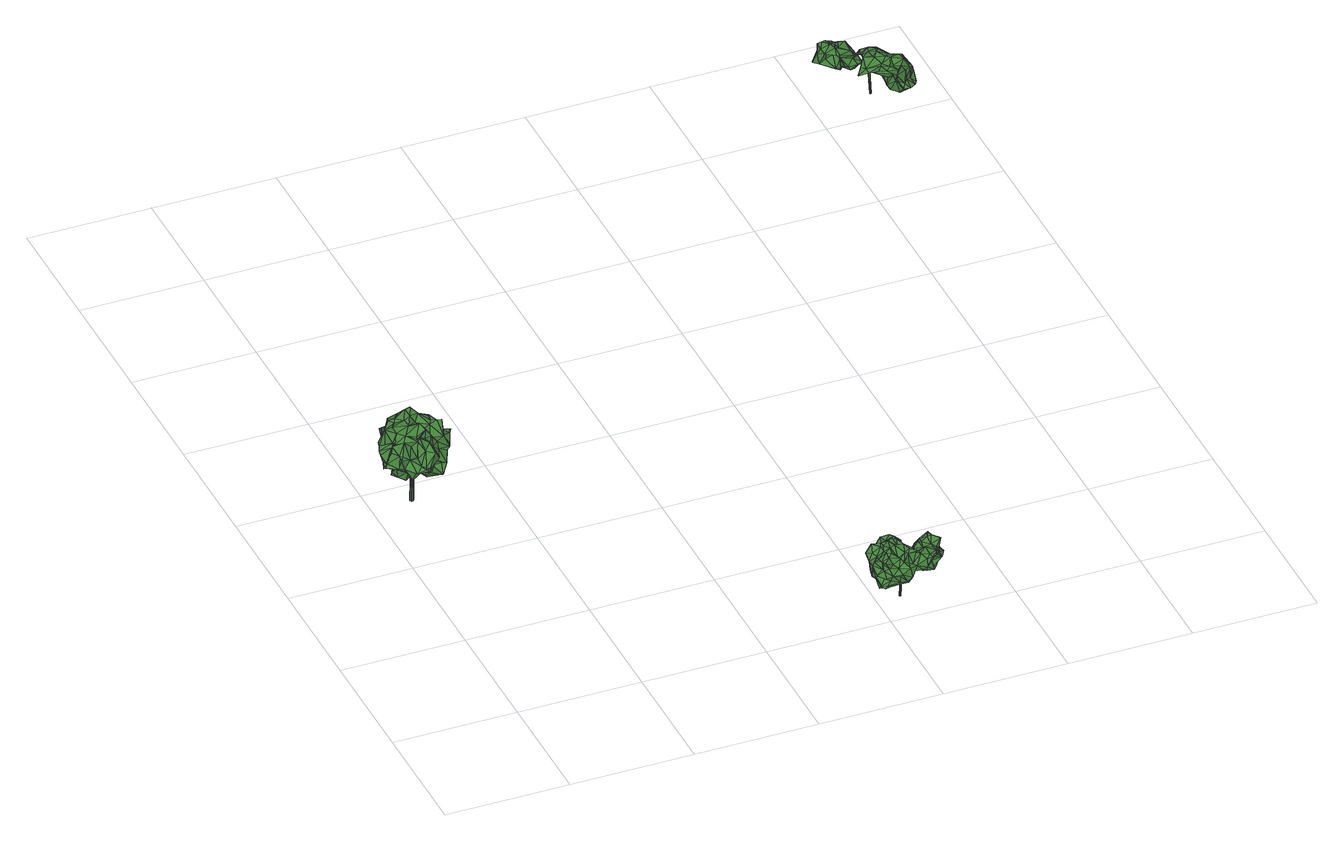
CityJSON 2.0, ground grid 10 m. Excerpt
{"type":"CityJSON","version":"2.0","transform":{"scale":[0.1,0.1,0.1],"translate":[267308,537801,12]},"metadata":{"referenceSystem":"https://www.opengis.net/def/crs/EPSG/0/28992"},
"CityObjects":{
"tree1":{"type":"SolitaryVegetationObject","attributes":{"gtid":499,"crown_width_m":5.91,"crown_median_z":17.37,"crown_r50_m":0.274,"crown_porosity":0.918,"trunk_H_m":4.66,"trunk_DBH_m":0.207,"trunk_radius_m":0.104,"trunk_base_height_m":12.71,"original_gtid":"501"},"geometry":[{"type":"MultiSurface","lod":"3","boundaries":[[[0,1,2]],[[3,4,5]],[[6,7,8]],[[9,10,11]],[[12,13,14]],[[15,5,16]],[[4,16,5]],[[17,18,19]],[[20,19,18]],[[20,18,17]],[[14,21,22]],[[23,24,25]],[[26,27,28]],[[29,30,31]],[[29,31,27]],[[32,33,34]],[[16,4,35]],[[36,35,4]],[[37,38,39]],[[40,41,42]],[[43,37,44]],[[45,46,47]],[[48,22,21]],[[49,50,51]],[[49,51,52]],[[53,54,55]],[[56,53,55]],[[57,58,23]],[[59,60,61]],[[19,20,62]],[[63,64,65]],[[66,67,68]],[[69,70,71]],[[72,73,74]],[[75,63,76]],[[77,73,0]],[[1,13,78]],[[79,80,81]],[[82,63,83]],[[84,85,86]],[[69,87,70]],[[46,88,89]],[[90,83,91]],[[90,91,92]],[[93,94,95]],[[93,96,94]],[[97,98,99]],[[49,100,32]],[[101,102,103]],[[71,8,7]],[[104,105,106]],[[107,105,104]],[[108,109,48]],[[110,111,108]],[[1,111,110]],[[100,87,76]],[[25,112,67]],[[43,113,114]],[[94,86,85]],[[115,75,61]],[[116,117,118]],[[64,63,75]],[[107,119,120]],[[50,121,122]],[[102,123,62]],[[20,102,62]],[[94,85,95]],[[52,100,49]],[[76,32,100]],[[124,41,40]],[[91,124,92]],[[125,45,47]],[[53,126,121]],[[127,126,53]],[[96,86,94]],[[44,7,43]],[[128,91,129]],[[130,131,132]],[[42,132,131]],[[133,117,134]],[[56,55,127]],[[56,127,53]],[[95,85,93]],[[93,85,135]],[[68,79,136]],[[68,137,79]],[[138,139,120]],[[17,19,140]],[[133,134,141]],[[141,142,133]],[[28,30,143]],[[144,81,80]],[[66,145,57]],[[36,146,35]],[[110,21,14]],[[48,21,110]],[[57,36,58]],[[145,36,57]],[[147,45,148]],[[146,149,97]],[[150,5,15]],[[151,42,41]],[[151,41,128]],[[152,34,153]],[[6,77,7]],[[50,122,51]],[[83,63,65]],[[145,154,36]],[[90,92,54]],[[43,10,37]],[[9,37,10]],[[102,133,142]],[[140,155,127]],[[17,140,127]],[[156,157,26]],[[14,106,12]],[[15,88,150]],[[158,62,123]],[[131,133,40]],[[159,58,3]],[[158,142,141]],[[158,123,142]],[[15,125,89]],[[118,117,160]],[[118,160,112]],[[58,4,3]],[[76,161,32]],[[22,48,162]],[[84,96,60]],[[82,83,90]],[[92,55,54]],[[12,106,105]],[[72,52,51]],[[141,117,163]],[[96,84,86]],[[77,0,164]],[[127,55,101]],[[103,20,17]],[[27,119,104]],[[108,48,110]],[[157,163,165]],[[152,153,53]],[[152,53,121]],[[166,51,122]],[[7,113,43]],[[154,149,146]],[[98,167,7]],[[83,65,64]],[[143,109,122]],[[168,122,109]],[[168,109,108]],[[169,30,162]],[[143,30,169]],[[20,103,102]],[[115,64,75]],[[163,157,156]],[[144,170,81]],[[145,68,171]],[[172,160,117]],[[73,111,0]],[[1,0,111]],[[167,98,97]],[[63,82,161]],[[165,117,116]],[[163,117,165]],[[168,108,122]],[[108,166,122]],[[173,174,175]],[[145,171,154]],[[11,170,9]],[[176,170,11]],[[48,109,177]],[[172,117,133]],[[122,121,126]],[[122,126,143]],[[123,102,142]],[[42,131,40]],[[113,167,114]],[[7,167,113]],[[79,137,80]],[[101,55,92]],[[125,46,89]],[[47,46,125]],[[46,45,178]],[[165,119,27]],[[165,27,157]],[[156,26,28]],[[27,26,157]],[[155,126,127]],[[129,91,83]],[[129,83,64]],[[44,37,69]],[[19,62,156]],[[179,13,12]],[[8,72,74]],[[180,140,19]],[[41,124,181]],[[58,36,4]],[[52,72,182]],[[119,165,173]],[[44,71,7]],[[145,66,68]],[[166,73,72]],[[166,108,73]],[[183,102,101]],[[72,51,166]],[[54,53,90]],[[64,115,129]],[[133,131,172]],[[131,130,172]],[[184,9,185]],[[129,186,128]],[[150,88,2]],[[1,78,2]],[[87,182,70]],[[187,149,154]],[[141,163,158]],[[163,62,158]],[[2,5,150]],[[97,149,167]],[[135,188,189]],[[189,188,190]],[[115,60,190]],[[104,119,107]],[[138,191,139]],[[28,31,30]],[[28,27,31]],[[128,41,181]],[[91,181,124]],[[69,71,44]],[[33,161,192]],[[77,74,73]],[[174,118,24]],[[174,116,118]],[[174,24,23]],[[132,42,151]],[[137,132,151]],[[191,175,174]],[[193,148,125]],[[98,148,193]],[[96,93,135]],[[92,194,101]],[[129,115,186]],[[71,182,8]],[[39,76,69]],[[39,69,37]],[[76,87,69]],[[128,186,185]],[[170,185,190]],[[190,185,186]],[[186,115,190]],[[71,70,182]],[[87,100,182]],[[52,182,100]],[[155,140,180]],[[28,143,155]],[[28,155,180]],[[137,195,132]],[[130,132,195]],[[136,79,196]],[[136,196,187]],[[115,61,60]],[[154,146,36]],[[16,35,146]],[[97,16,146]],[[97,15,16]],[[76,63,161]],[[179,197,198]],[[98,7,148]],[[103,17,101]],[[127,101,17]],[[191,138,107]],[[104,106,199]],[[104,199,27]],[[78,198,200]],[[78,200,159]],[[197,139,174]],[[14,13,110]],[[1,110,13]],[[82,192,161]],[[109,143,177]],[[201,67,112]],[[178,147,148]],[[130,195,172]],[[193,99,98]],[[172,195,112]],[[195,201,112]],[[68,195,137]],[[68,201,195]],[[174,139,191]],[[46,178,88]],[[178,0,88]],[[0,2,88]],[[134,117,141]],[[95,170,188]],[[172,112,160]],[[128,181,91]],[[32,161,33]],[[108,111,73]],[[125,148,45]],[[136,196,11]],[[136,11,187]],[[151,80,137]],[[128,80,151]],[[119,173,175]],[[202,90,53]],[[203,49,32]],[[164,148,77]],[[7,77,148]],[[15,193,125]],[[204,124,40]],[[27,199,29]],[[156,28,180]],[[97,99,15]],[[193,15,99]],[[19,156,180]],[[163,156,62]],[[133,204,40]],[[133,102,204]],[[205,81,170]],[[43,114,10]],[[114,167,10]],[[149,10,167]],[[187,10,149]],[[11,10,187]],[[57,67,66]],[[154,171,187]],[[136,171,68]],[[68,67,201]],[[187,171,136]],[[198,13,179]],[[78,13,198]],[[197,174,23]],[[198,197,200]],[[23,200,197]],[[179,12,139]],[[120,139,107]],[[6,8,182]],[[15,89,88]],[[190,188,170]],[[143,126,155]],[[75,76,38]],[[75,38,61]],[[39,38,76]],[[95,188,85]],[[185,144,128]],[[124,194,92]],[[185,170,144]],[[120,107,138]],[[144,80,128]],[[152,50,34]],[[148,206,178]],[[49,34,50]],[[203,34,49]],[[202,82,90]],[[148,164,206]],[[153,34,33]],[[203,32,34]],[[105,107,139]],[[105,139,12]],[[159,200,207]],[[159,207,58]],[[197,179,139]],[[202,192,82]],[[84,60,59]],[[118,112,25]],[[118,25,24]],[[23,67,57]],[[23,25,67]],[[58,208,23]],[[200,23,208]],[[169,162,48]],[[204,102,194]],[[183,194,102]],[[204,194,124]],[[202,53,192]],[[153,192,53]],[[153,33,192]],[[169,48,177]],[[61,184,185]],[[61,185,59]],[[190,60,189]],[[3,5,159]],[[169,177,143]],[[85,170,95]],[[183,101,194]],[[38,184,61]],[[11,196,176]],[[196,170,176]],[[205,170,196]],[[205,196,81]],[[79,81,196]],[[135,189,60]],[[135,60,96]],[[175,191,107]],[[175,107,119]],[[174,173,116]],[[116,173,165]],[[152,121,50]],[[159,5,78]],[[2,78,5]],[[178,45,147]],[[0,178,206]],[[0,206,164]],[[30,199,106]],[[29,199,30]],[[208,58,207]],[[208,207,200]],[[30,106,162]],[[106,14,162]],[[22,162,14]],[[9,184,37]],[[37,184,38]],[[59,85,84]],[[59,185,85]],[[170,185,9]],[[170,85,185]],[[72,6,182]],[[8,6,72]],[[8,74,6]],[[74,77,6]],[[135,85,188]],[[209,210,211]],[[209,211,212]],[[212,211,213]],[[212,213,214]],[[213,211,215]],[[213,215,214]],[[211,210,216]],[[211,216,215]],[[216,210,217]],[[216,217,215]],[[217,210,218]],[[217,218,215]],[[215,218,219]],[[215,219,214]],[[219,218,220]],[[219,220,214]],[[218,210,221]],[[218,221,220]],[[221,210,222]],[[221,222,220]],[[222,210,220]],[[220,210,223]],[[220,223,214]],[[210,224,223]],[[223,224,225]],[[223,225,214]],[[224,210,226]],[[224,226,225]],[[226,210,227]],[[226,227,225]],[[225,227,228]],[[225,228,214]],[[227,210,229]],[[227,229,228]],[[228,229,212]],[[228,212,214]],[[229,210,209]],[[229,209,212]]]}]},
"tree2":{"type":"SolitaryVegetationObject","attributes":{"gtid":633,"crown_width_m":4.72,"crown_median_z":15.92,"crown_r50_m":0.24,"crown_porosity":0.925,"trunk_H_m":2.98,"trunk_DBH_m":0.118,"trunk_radius_m":0.0591,"trunk_base_height_m":12.94,"original_gtid":"635"},"geometry":[{"type":"MultiSurface","lod":"3","boundaries":[[[230,231,232]],[[233,234,235]],[[236,237,238]],[[239,240,241]],[[242,243,244]],[[245,246,247]],[[231,248,249]],[[231,249,232]],[[250,251,252]],[[253,254,255]],[[253,255,256]],[[257,258,259]],[[260,261,262]],[[263,264,242]],[[265,266,267]],[[265,268,266]],[[269,257,259]],[[270,271,272]],[[270,272,273]],[[274,275,258]],[[276,255,277]],[[278,279,280]],[[281,282,283]],[[281,283,284]],[[285,286,247]],[[287,288,289]],[[290,291,292]],[[293,294,295]],[[296,297,298]],[[282,299,283]],[[277,254,300]],[[301,302,303]],[[304,305,230]],[[283,281,306]],[[304,307,305]],[[308,309,310]],[[264,311,299]],[[312,313,305]],[[230,305,313]],[[314,315,316]],[[317,316,318]],[[231,230,313]],[[319,320,235]],[[321,320,319]],[[322,323,324]],[[263,242,244]],[[288,325,326]],[[314,231,315]],[[269,327,276]],[[328,329,245]],[[304,230,232]],[[278,300,279]],[[330,265,267]],[[331,265,330]],[[330,284,332]],[[318,316,247]],[[302,333,334]],[[335,336,337]],[[338,339,240]],[[338,240,239]],[[340,322,341]],[[342,343,344]],[[324,345,249]],[[249,248,324]],[[346,335,347]],[[346,347,348]],[[349,350,351]],[[271,352,353]],[[301,303,354]],[[312,355,356]],[[357,231,356]],[[312,356,231]],[[294,290,358]],[[293,290,294]],[[268,359,360]],[[238,361,362]],[[326,363,364]],[[331,330,332]],[[365,279,366]],[[367,245,368]],[[289,369,287]],[[275,369,289]],[[370,290,292]],[[279,253,366]],[[348,347,371]],[[335,372,336]],[[334,237,373]],[[273,267,270]],[[330,267,273]],[[354,346,301]],[[348,301,346]],[[282,374,375]],[[376,343,309]],[[314,316,317]],[[308,268,309]],[[251,377,378]],[[379,378,377]],[[380,381,308]],[[242,264,382]],[[268,360,233]],[[234,319,235]],[[371,383,241]],[[384,383,371]],[[259,385,386]],[[259,386,327]],[[261,260,372]],[[387,353,374]],[[330,353,387]],[[388,386,389]],[[327,386,388]],[[257,269,322]],[[308,359,268]],[[294,358,296]],[[295,390,391]],[[392,393,326]],[[253,358,366]],[[254,253,300]],[[311,298,297]],[[244,394,263]],[[379,303,378]],[[342,395,343]],[[364,262,396]],[[364,396,319]],[[334,238,237]],[[397,249,345]],[[246,318,247]],[[398,282,375]],[[399,400,401]],[[402,304,397]],[[319,234,364]],[[272,353,273]],[[366,358,388]],[[242,403,243]],[[325,288,404]],[[238,362,236]],[[281,405,284]],[[334,406,361]],[[368,245,286]],[[270,407,271]],[[408,372,260]],[[409,241,383]],[[409,383,384]],[[410,236,362]],[[359,399,411]],[[299,412,264]],[[234,326,364]],[[413,414,415]],[[416,415,414]],[[375,236,417]],[[339,333,240]],[[415,411,401]],[[288,393,289]],[[415,401,400]],[[418,384,419]],[[292,418,419]],[[295,391,420]],[[402,385,421]],[[392,326,234]],[[341,248,317]],[[380,422,381]],[[423,424,299]],[[397,345,425]],[[301,426,333]],[[308,381,413]],[[389,365,388]],[[365,366,388]],[[259,427,428]],[[429,294,296]],[[430,414,327]],[[337,347,335]],[[347,384,371]],[[360,411,431]],[[398,417,382]],[[375,417,398]],[[243,339,338]],[[431,432,414]],[[374,352,433]],[[235,266,233]],[[268,233,266]],[[359,411,360]],[[266,321,267]],[[231,357,315]],[[340,341,434]],[[269,259,327]],[[367,350,336]],[[263,298,264]],[[263,429,298]],[[370,292,435]],[[370,435,307]],[[367,436,408]],[[363,326,437]],[[385,259,421]],[[421,259,428]],[[438,310,309]],[[367,439,328]],[[282,284,387]],[[282,387,374]],[[405,309,268]],[[396,440,321]],[[425,345,323]],[[418,292,291]],[[309,405,441]],[[339,361,406]],[[240,333,426]],[[368,350,367]],[[232,397,304]],[[232,249,397]],[[335,261,372]],[[335,354,261]],[[272,271,353]],[[268,332,405]],[[390,394,243]],[[390,243,391]],[[309,441,376]],[[382,264,412]],[[410,417,236]],[[334,361,238]],[[246,245,329]],[[390,263,394]],[[270,321,407]],[[440,407,321]],[[341,324,248]],[[314,248,231]],[[252,407,440]],[[243,394,244]],[[410,242,417]],[[358,253,256]],[[382,417,242]],[[442,435,336]],[[365,425,279]],[[443,444,445]],[[443,445,430]],[[265,331,332]],[[265,332,268]],[[257,340,274]],[[374,353,352]],[[387,284,330]],[[285,316,315]],[[285,315,357]],[[280,269,278]],[[375,433,236]],[[275,289,393]],[[288,446,447]],[[287,446,288]],[[335,346,354]],[[405,299,424]],[[237,448,373]],[[252,440,250]],[[352,237,236]],[[449,237,352]],[[316,317,248]],[[303,302,373]],[[303,373,378]],[[447,318,246]],[[290,342,291]],[[261,354,450]],[[356,351,357]],[[451,410,362]],[[451,362,339]],[[305,442,349]],[[307,442,305]],[[402,389,385]],[[402,397,389]],[[413,415,359]],[[359,308,413]],[[358,327,388]],[[287,452,446]],[[303,450,354]],[[303,379,450]],[[385,389,386]],[[288,326,393]],[[450,379,453]],[[450,453,261]],[[267,321,270]],[[395,342,380]],[[396,321,319]],[[247,316,285]],[[447,246,404]],[[447,404,288]],[[255,254,277]],[[427,259,258]],[[415,454,414]],[[327,414,454]],[[299,311,423]],[[437,326,439]],[[408,439,367]],[[239,420,391]],[[355,455,356]],[[325,439,326]],[[247,286,245]],[[395,380,308]],[[378,448,251]],[[274,340,369]],[[373,448,378]],[[261,453,262]],[[290,293,418]],[[264,298,311]],[[273,353,330]],[[429,296,298]],[[416,344,424]],[[250,377,251]],[[307,435,442]],[[418,456,290]],[[284,405,332]],[[410,403,242]],[[419,384,347]],[[396,262,453]],[[411,399,401]],[[363,437,260]],[[275,274,369]],[[424,423,416]],[[351,350,368]],[[340,257,322]],[[234,233,392]],[[256,400,297]],[[351,356,455]],[[429,390,294]],[[407,252,457]],[[407,457,271]],[[283,299,281]],[[327,358,430]],[[458,444,428]],[[349,442,350]],[[442,336,350]],[[429,263,390]],[[293,459,384]],[[409,384,459]],[[294,390,295]],[[334,333,406]],[[339,406,333]],[[302,301,333]],[[376,441,344]],[[424,441,405]],[[344,441,424]],[[430,431,414]],[[408,436,439]],[[431,460,445]],[[431,445,444]],[[324,341,322]],[[402,421,370]],[[292,336,435]],[[292,337,336]],[[438,309,343]],[[280,279,425]],[[348,426,301]],[[274,258,257]],[[440,438,250]],[[377,250,438]],[[396,438,440]],[[405,281,299]],[[427,258,275]],[[349,351,455]],[[300,461,279]],[[253,279,461]],[[253,461,300]],[[402,307,304]],[[425,389,397]],[[425,365,389]],[[462,422,342]],[[380,342,422]],[[342,290,456]],[[402,370,307]],[[374,433,375]],[[352,236,433]],[[362,361,339]],[[241,409,239]],[[282,412,299]],[[398,412,282]],[[382,412,398]],[[329,404,246]],[[400,399,415]],[[416,423,400]],[[416,400,415]],[[423,297,400]],[[317,318,452]],[[376,344,343]],[[418,463,456]],[[325,328,439]],[[295,420,459]],[[409,459,420]],[[349,455,305]],[[446,452,318]],[[239,409,420]],[[372,408,436]],[[336,372,436]],[[269,280,323]],[[336,436,367]],[[428,444,421]],[[364,363,262]],[[260,262,363]],[[251,449,457]],[[251,457,252]],[[438,396,453]],[[438,453,377]],[[379,377,453]],[[352,271,457]],[[352,457,449]],[[237,449,448]],[[251,448,449]],[[240,426,241]],[[317,452,434]],[[415,399,359]],[[452,287,434]],[[446,318,447]],[[248,314,317]],[[421,430,370]],[[418,293,384]],[[460,430,445]],[[381,414,413]],[[422,414,381]],[[416,414,422]],[[312,455,355]],[[305,455,312]],[[283,306,284]],[[415,400,454]],[[317,434,341]],[[423,311,297]],[[233,360,464]],[[233,464,392]],[[431,464,360]],[[392,464,431]],[[391,465,239]],[[243,465,391]],[[290,422,358]],[[430,358,422]],[[235,320,266]],[[321,266,320]],[[466,438,395]],[[466,395,308]],[[243,403,451]],[[339,243,451]],[[410,451,403]],[[302,334,373]],[[438,343,395]],[[422,462,416]],[[344,416,462]],[[462,342,344]],[[292,419,337]],[[466,310,438]],[[419,347,337]],[[466,308,310]],[[418,291,463]],[[342,463,291]],[[342,456,463]],[[348,371,426]],[[241,426,371]],[[231,455,312]],[[313,312,455]],[[313,455,231]],[[239,465,338]],[[243,338,465]],[[430,460,431]],[[370,430,422]],[[370,422,290]],[[281,284,282]],[[276,327,255]],[[328,245,367]],[[444,393,392]],[[295,459,293]],[[444,443,421]],[[430,421,443]],[[437,436,260]],[[260,436,408]],[[281,284,306]],[[415,414,432]],[[269,276,278]],[[411,415,432]],[[278,276,300]],[[277,300,276]],[[269,323,322]],[[327,454,255]],[[255,454,400]],[[280,425,323]],[[324,323,345]],[[400,256,255]],[[275,393,427]],[[285,357,286]],[[368,286,351]],[[357,351,286]],[[428,427,393]],[[458,393,444]],[[458,428,393]],[[444,392,431]],[[437,439,436]],[[328,325,404]],[[328,404,329]],[[358,297,296]],[[358,256,297]],[[434,369,340]],[[287,369,434]],[[411,432,431]],[[467,468,469]],[[467,469,470]],[[470,469,471]],[[469,468,472]],[[469,472,471]],[[471,472,473]],[[471,473,470]],[[473,472,474]],[[473,474,470]],[[472,468,474]],[[474,468,470]],[[468,467,470]]]}]},
"tree3":{"type":"SolitaryVegetationObject","attributes":{"gtid":636,"crown_width_m":5.65,"crown_median_z":15.37,"crown_r50_m":0.264,"crown_porosity":0.923,"trunk_H_m":2.73,"trunk_DBH_m":0.136,"trunk_radius_m":0.0678,"trunk_base_height_m":12.64,"original_gtid":"638"},"geometry":[{"type":"MultiSurface","lod":"3","boundaries":[[[475,476,477]],[[478,479,480]],[[481,482,483]],[[484,485,486]],[[487,488,489]],[[490,491,492]],[[490,492,482]],[[493,494,495]],[[496,491,497]],[[496,497,498]],[[499,500,501]],[[499,502,500]],[[497,503,504]],[[505,504,503]],[[506,507,508]],[[509,510,511]],[[483,482,512]],[[513,480,508]],[[514,515,516]],[[484,517,518]],[[519,506,479]],[[519,479,520]],[[521,522,523]],[[487,524,525]],[[526,525,524]],[[527,526,528]],[[527,528,529]],[[530,531,532]],[[502,533,500]],[[487,489,534]],[[535,536,537]],[[535,538,536]],[[539,540,541]],[[490,505,503]],[[498,542,543]],[[544,545,546]],[[547,536,538]],[[548,549,550]],[[521,550,549]],[[536,551,537]],[[552,493,553]],[[554,544,546]],[[555,556,557]],[[498,497,504]],[[558,512,482]],[[551,536,547]],[[518,559,485]],[[560,493,552]],[[534,496,543]],[[555,521,523]],[[561,562,563]],[[513,508,507]],[[478,480,564]],[[565,566,567]],[[568,569,533]],[[484,570,571]],[[570,484,486]],[[517,476,518]],[[552,572,504]],[[533,492,573]],[[515,514,522]],[[523,522,514]],[[516,574,514]],[[484,535,575]],[[485,559,576]],[[565,567,577]],[[578,515,579]],[[486,515,578]],[[477,580,575]],[[551,581,509]],[[565,582,568]],[[571,583,538]],[[575,475,477]],[[535,571,538]],[[584,539,585]],[[586,556,541]],[[505,493,560]],[[477,517,580]],[[486,578,570]],[[571,570,583]],[[578,583,570]],[[587,588,589]],[[590,591,482]],[[592,593,522]],[[539,594,540]],[[486,485,584]],[[554,532,544]],[[580,484,575]],[[517,477,476]],[[581,595,510]],[[498,543,496]],[[534,543,596]],[[543,542,596]],[[484,571,535]],[[597,594,476]],[[537,509,475]],[[537,551,509]],[[484,580,517]],[[534,489,496]],[[537,575,535]],[[537,475,575]],[[526,534,596]],[[547,581,551]],[[598,573,488]],[[492,573,598]],[[510,509,581]],[[587,592,522]],[[594,518,476]],[[488,599,598]],[[509,476,475]],[[524,487,534]],[[524,534,526]],[[594,559,518]],[[599,573,492]],[[576,559,594]],[[576,594,600]],[[487,601,488]],[[596,528,526]],[[590,482,602]],[[590,602,591]],[[585,603,574]],[[556,574,603]],[[585,539,603]],[[581,547,604]],[[539,600,594]],[[515,486,516]],[[605,604,606]],[[561,607,478]],[[561,478,608]],[[505,602,494]],[[608,550,523]],[[557,588,555]],[[488,601,609]],[[500,567,501]],[[597,511,510]],[[610,611,612]],[[610,612,553]],[[533,569,607]],[[572,613,529]],[[492,491,573]],[[525,577,487]],[[601,487,577]],[[500,609,577]],[[614,548,483]],[[614,483,512]],[[591,490,482]],[[545,615,616]],[[545,520,615]],[[546,617,618]],[[490,503,497]],[[607,617,616]],[[607,616,615]],[[619,547,538]],[[495,553,493]],[[526,527,525]],[[540,594,597]],[[620,541,621]],[[622,623,482]],[[558,482,623]],[[564,480,550]],[[476,509,511]],[[476,511,597]],[[583,578,619]],[[546,618,554]],[[618,617,607]],[[516,486,584]],[[624,494,602]],[[545,617,546]],[[516,584,574]],[[533,563,622]],[[558,588,512]],[[624,602,507]],[[598,622,492]],[[555,574,556]],[[523,574,555]],[[549,625,562]],[[563,562,625]],[[507,602,513]],[[481,513,602]],[[589,588,620]],[[555,522,521]],[[555,587,522]],[[609,601,577]],[[577,567,500]],[[497,491,490]],[[619,578,626]],[[523,549,608]],[[549,523,521]],[[614,558,623]],[[574,584,585]],[[504,627,498]],[[572,627,504]],[[557,620,588]],[[557,588,558]],[[481,602,482]],[[586,557,556]],[[533,563,499]],[[616,617,545]],[[624,507,506]],[[620,586,541]],[[523,514,574]],[[518,485,484]],[[488,609,599]],[[622,482,492]],[[591,602,505]],[[591,505,490]],[[597,621,540]],[[614,625,549]],[[615,520,628]],[[522,629,515]],[[579,515,629]],[[581,604,595]],[[605,595,604]],[[618,607,569]],[[496,500,491]],[[573,491,500]],[[573,500,496]],[[479,628,520]],[[630,547,619]],[[604,547,630]],[[608,564,550]],[[568,554,618]],[[521,523,550]],[[553,495,610]],[[577,525,631]],[[607,561,533]],[[564,608,478]],[[620,632,589]],[[621,632,620]],[[604,630,593]],[[508,480,479]],[[508,479,506]],[[549,561,608]],[[533,561,563]],[[510,595,633]],[[510,633,597]],[[595,605,633]],[[548,634,483]],[[550,634,548]],[[540,621,541]],[[624,610,495]],[[506,610,624]],[[573,500,533]],[[573,609,500]],[[505,494,493]],[[606,589,633]],[[606,633,605]],[[589,606,592]],[[589,592,587]],[[584,600,539]],[[485,600,584]],[[593,592,606]],[[597,633,621]],[[495,494,624]],[[563,625,614]],[[545,544,612]],[[620,557,586]],[[577,631,530]],[[615,628,607]],[[478,607,628]],[[545,612,611]],[[545,611,520]],[[529,528,572]],[[501,568,635]],[[541,556,603]],[[622,598,599]],[[573,599,609]],[[541,603,539]],[[555,588,587]],[[611,610,506]],[[611,506,519]],[[583,619,538]],[[529,530,527]],[[531,613,636]],[[635,568,533]],[[561,549,562]],[[568,618,569]],[[630,619,626]],[[630,626,593]],[[552,613,572]],[[593,606,604]],[[485,576,600]],[[550,480,634]],[[479,478,628]],[[481,634,513]],[[480,513,634]],[[483,634,481]],[[553,612,637]],[[544,637,612]],[[611,519,520]],[[637,544,532]],[[637,532,531]],[[635,533,499]],[[542,498,627]],[[614,549,548]],[[596,627,528]],[[572,528,627]],[[579,626,578]],[[542,627,596]],[[593,629,522]],[[568,582,532]],[[530,532,582]],[[501,566,568]],[[567,566,501]],[[568,566,565]],[[502,563,533]],[[502,499,563]],[[527,530,631]],[[527,631,525]],[[512,558,614]],[[505,560,638]],[[505,638,504]],[[568,532,554]],[[622,599,492]],[[622,492,533]],[[573,489,488]],[[573,496,489]],[[501,639,499]],[[501,635,639]],[[499,639,635]],[[621,633,632]],[[629,626,579]],[[629,593,626]],[[589,632,633]],[[577,582,565]],[[577,530,582]],[[529,613,530]],[[530,613,531]],[[563,614,623]],[[563,623,622]],[[504,638,552]],[[560,552,638]],[[552,636,613]],[[531,636,637]],[[637,636,553]],[[552,553,636]],[[640,641,642]],[[642,641,643]],[[641,640,644]],[[641,644,643]],[[643,644,645]],[[643,645,642]],[[645,644,646]],[[645,646,642]],[[644,640,647]],[[644,647,646]],[[646,647,642]],[[647,640,642]]]}]}
},
"vertices":[
[57,277,60],[49,270,62],[60,272,53],[54,265,45],[51,267,45],[57,270,52],[52,294,70],[54,292,60],[51,293,70],[40,300,44],[46,296,44],[44,296,39],[41,254,64],[44,266,61],[40,263,68],[58,278,50],[52,272,50],[16,278,60],[16,269,58],[11,267,64],[8,269,54],[37,265,71],[33,264,74],[40,260,43],[38,260,43],[38,266,43],[18,261,62],[23,260,59],[23,271,67],[30,263,57],[32,267,68],[28,270,63],[31,304,70],[22,301,70],[26,297,71],[46,272,46],[47,274,37],[43,299,51],[32,302,52],[36,300,59],[17,280,36],[21,287,39],[18,284,31],[53,299,51],[47,295,55],[66,285,59],[63,281,56],[65,284,58],[41,273,73],[35,299,76],[31,290,73],[36,292,74],[39,298,77],[16,292,67],[12,295,55],[11,289,56],[15,289,55],[48,265,35],[51,263,36],[36,306,38],[32,311,35],[31,307,48],[8,268,54],[25,308,58],[20,312,54],[21,309,56],[41,270,32],[39,270,34],[40,280,33],[37,300,61],[40,292,60],[46,292,61],[44,295,73],[49,284,68],[51,288,69],[28,312,55],[37,309,62],[55,285,70],[49,268,57],[39,291,34],[32,286,33],[39,292,34],[22,302,56],[20,307,55],[38,312,38],[41,311,37],[40,315,39],[41,302,71],[61,275,54],[62,278,54],[17,298,56],[17,299,46],[13,295,51],[42,316,38],[42,316,39],[43,309,35],[39,315,39],[48,284,50],[53,289,59],[53,280,58],[41,304,73],[9,286,54],[9,278,49],[8,280,54],[30,254,55],[33,253,54],[35,259,64],[32,250,54],[43,281,68],[38,278,76],[44,269,69],[47,278,61],[34,269,42],[54,299,51],[55,299,50],[25,305,44],[24,257,42],[25,260,45],[32,260,46],[25,250,52],[35,246,55],[19,285,73],[32,284,72],[5,267,51],[20,287,45],[63,285,57],[21,282,69],[18,281,62],[26,295,37],[20,303,44],[25,272,32],[20,275,34],[22,281,31],[17,271,45],[20,268,51],[39,314,38],[43,293,32],[33,282,30],[35,246,54],[35,250,54],[16,274,65],[14,263,50],[13,270,48],[26,275,70],[32,292,38],[46,277,33],[47,278,42],[65,285,59],[59,286,60],[50,287,44],[60,273,53],[24,286,33],[25,295,69],[22,298,70],[51,286,38],[17,274,65],[16,263,62],[15,257,62],[6,266,52],[54,264,45],[29,271,44],[29,301,66],[33,264,73],[15,262,51],[58,283,71],[18,258,53],[40,291,68],[52,294,52],[32,283,72],[33,270,68],[38,304,36],[47,285,38],[26,270,41],[25,253,51],[32,257,48],[31,255,51],[40,297,37],[34,273,68],[64,282,58],[46,258,56],[13,270,67],[25,293,45],[44,295,72],[15,281,52],[35,302,47],[36,303,39],[27,302,43],[49,292,34],[36,310,35],[31,311,34],[33,308,34],[35,249,52],[22,301,69],[60,283,58],[18,285,50],[28,274,32],[43,295,28],[42,260,55],[46,259,55],[30,261,57],[46,265,49],[32,275,39],[23,293,64],[29,298,70],[19,277,45],[41,294,34],[58,280,60],[51,266,45],[44,268,43],[34,280,7],[32,279,7],[33,280,7],[35,282,54],[35,283,54],[34,282,54],[34,283,54],[33,281,7],[32,281,7],[32,280,7],[33,283,54],[33,282,54],[31,280,7],[31,279,7],[33,281,54],[32,278,7],[34,281,54],[33,278,7],[33,279,7],[35,281,54],[34,279,7],
[343,35,43],[347,29,46],[344,35,41],[318,9,31],[320,6,37],[316,5,35],[296,32,41],[301,29,46],[299,34,46],[313,46,47],[310,45,51],[317,44,52],[303,41,32],[307,44,38],[306,47,29],[343,16,49],[342,11,49],[345,15,47],[345,28,37],[343,33,39],[302,15,48],[300,17,49],[299,14,49],[325,37,26],[326,33,21],[326,33,28],[323,33,29],[335,23,28],[335,20,31],[333,26,32],[321,17,51],[319,18,52],[316,13,47],[308,44,27],[309,35,30],[303,13,29],[312,10,32],[305,12,34],[312,13,28],[334,31,26],[301,11,37],[295,15,39],[298,21,37],[303,18,33],[335,20,30],[334,16,33],[331,32,24],[329,31,21],[334,32,25],[333,37,27],[336,34,28],[303,26,24],[299,28,29],[303,27,24],[300,22,22],[347,21,47],[345,20,49],[340,13,34],[334,11,39],[335,14,34],[318,33,39],[319,28,49],[324,28,45],[323,38,44],[318,40,37],[316,44,39],[316,35,32],[317,33,29],[313,36,29],[306,29,26],[330,35,21],[312,34,54],[308,33,51],[310,25,54],[338,36,42],[337,34,49],[301,24,21],[333,33,47],[315,18,36],[308,18,34],[310,14,43],[313,35,27],[343,32,55],[339,31,49],[343,23,44],[347,24,47],[351,21,43],[347,20,39],[347,14,43],[312,5,42],[311,8,39],[306,10,39],[338,24,31],[336,28,32],[340,27,34],[334,12,46],[326,12,42],[326,32,30],[337,14,48],[341,12,49],[299,16,28],[301,13,27],[305,15,26],[308,39,50],[306,34,50],[321,26,54],[328,23,50],[321,29,52],[308,43,47],[304,41,47],[338,21,32],[345,24,32],[314,29,42],[308,23,42],[309,28,38],[339,30,38],[317,28,52],[319,35,53],[316,36,54],[336,27,51],[335,22,50],[342,23,50],[295,23,43],[296,21,35],[314,26,55],[343,31,55],[344,28,55],[350,24,53],[321,35,32],[315,18,26],[319,16,27],[301,40,50],[296,39,44],[321,15,44],[319,8,44],[332,41,34],[327,40,29],[334,16,54],[342,19,50],[339,15,34],[327,30,42],[318,38,54],[323,20,53],[306,28,50],[295,24,33],[296,30,35],[305,23,40],[306,19,50],[306,24,51],[309,19,53],[319,26,40],[320,22,36],[304,35,34],[319,41,50],[324,39,48],[333,32,37],[332,35,30],[302,19,28],[328,40,34],[332,38,35],[311,41,36],[313,46,38],[324,13,37],[331,13,36],[307,47,29],[314,23,44],[311,11,44],[338,36,39],[304,32,37],[318,25,22],[321,28,28],[319,25,22],[332,31,41],[303,37,38],[338,11,47],[307,21,29],[302,40,50],[300,13,43],[328,14,54],[319,41,49],[298,39,40],[320,21,30],[307,32,33],[320,22,30],[322,25,34],[321,25,29],[313,30,32],[300,37,36],[321,36,46],[321,30,50],[314,43,42],[329,28,41],[320,27,37],[313,32,29],[311,29,31],[335,35,30],[312,40,50],[335,17,34],[334,22,40],[312,39,32],[324,27,37],[323,19,35],[321,22,30],[298,27,40],[344,18,33],[332,30,47],[327,17,51],[324,15,42],[309,17,44],[330,15,50],[304,12,45],[304,25,35],[333,27,52],[326,26,43],[327,19,43],[322,19,43],[340,18,39],[341,15,44],[300,24,47],[296,22,47],[314,20,47],[303,39,45],[341,16,35],[315,17,48],[321,28,29],[341,29,53],[315,38,43],[300,16,43],[334,18,41],[321,38,46],[320,22,37],[330,35,25],[316,31,38],[314,33,50],[320,15,34],[313,43,42],[315,16,44],[318,25,9],[318,24,9],[317,25,9],[320,26,39],[319,26,39],[317,24,9],[319,25,39],[320,25,39],
[523,672,19],[527,664,16],[520,670,18],[540,627,45],[544,625,48],[546,630,48],[558,632,41],[558,633,32],[555,635,37],[519,663,28],[526,662,29],[521,654,33],[561,605,19],[558,611,19],[563,608,22],[568,621,34],[571,619,31],[555,622,26],[563,612,49],[561,617,46],[560,613,49],[569,612,25],[574,614,32],[575,613,31],[557,623,40],[560,613,31],[556,616,45],[561,619,33],[569,612,34],[571,606,40],[568,618,43],[549,621,49],[552,625,48],[551,628,47],[531,669,19],[541,666,20],[533,664,19],[553,636,32],[552,629,47],[529,644,36],[528,650,39],[527,645,36],[517,667,18],[520,662,19],[544,617,49],[537,618,49],[539,636,39],[539,648,35],[538,637,38],[562,598,26],[561,598,27],[566,597,27],[563,600,30],[565,603,32],[565,604,39],[556,599,40],[556,597,46],[549,602,44],[546,619,32],[568,605,21],[523,668,32],[530,672,29],[525,672,22],[528,670,33],[532,649,21],[533,653,16],[533,649,21],[574,605,26],[573,606,24],[545,604,48],[536,610,44],[537,607,42],[533,670,31],[544,632,42],[541,634,40],[541,635,44],[531,673,23],[564,605,49],[555,609,50],[544,605,43],[539,643,31],[535,642,25],[542,641,26],[551,636,28],[526,665,20],[565,611,49],[541,627,44],[546,626,42],[549,624,36],[540,630,44],[561,606,40],[557,608,46],[562,610,39],[548,609,40],[544,614,44],[520,659,34],[520,666,35],[569,605,40],[557,617,26],[529,644,34],[519,670,19],[532,665,22],[557,603,32],[527,658,38],[530,656,38],[517,668,18],[541,669,22],[552,604,44],[523,665,36],[532,653,32],[533,645,26],[537,642,22],[545,648,29],[546,642,27],[547,648,23],[559,626,40],[564,622,39],[542,653,29],[540,661,35],[530,654,17],[545,666,23],[571,600,27],[534,658,13],[556,619,22],[555,619,22],[535,656,26],[555,609,21],[561,626,41],[533,644,25],[536,665,30],[546,665,24],[546,659,26],[537,617,41],[539,633,42],[553,611,24],[553,613,49],[545,615,49],[547,607,48],[561,603,45],[551,633,31],[534,616,42],[531,614,37],[531,613,37],[540,610,41],[531,663,34],[541,644,21],[536,653,19],[553,625,27],[551,633,30],[556,617,48],[550,629,39],[534,661,36],[569,605,30],[538,621,47],[532,654,36],[536,661,34],[558,603,32],[542,649,25],[542,660,22],[548,630,45],[548,614,44],[555,604,46],[551,601,48],[567,612,45],[549,623,46],[548,629,6],[548,630,6],[547,631,34],[547,632,34],[547,630,6],[546,632,34],[546,631,34],[547,629,6]
]}
